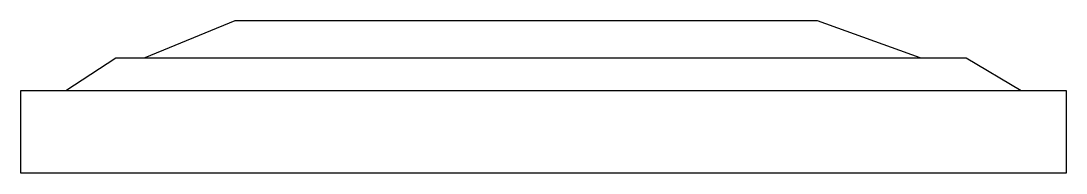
# Model space of a CAD drawing. Header units: millimetres. Extents: x 2625.46 to 2626.39, y 1379.92 to 1382.83.
# Drawn here: x 2625.464 to 2626.394, y 1379.919 to 1380.054 of the extents above.
import ezdxf

# ---------------------------------------------------------------- set-up
doc = ezdxf.new("R2010")
doc.units = ezdxf.units.MM
doc.layers.add('Accessori', color=252, linetype='Continuous')

msp = doc.modelspace()

# ---------------------------------------------------------------- linework, layer by layer
at = {"layer": 'Accessori'}
for p, q in [((2625.65419, 1380.0544), (2625.57402, 1380.02155)), ((2626.17249, 1380.0544), (2625.65419, 1380.0544)), ((2626.26397, 1380.02155), (2626.17249, 1380.0544)), ((2625.50372, 1379.99242), (2625.54823, 1380.02155)), ((2625.54823, 1380.02155), (2626.30492, 1380.02155)), ((2626.30492, 1380.02155), (2626.35376, 1379.99242))]:
    msp.add_line(p, q, dxfattribs=at)
msp.add_lwpolyline([(2625.46374, 1379.99242), (2626.39374, 1379.99242), (2626.39374, 1379.91913), (2625.46374, 1379.91913)], close=True, dxfattribs=at)

doc.saveas('drawing.dxf')
